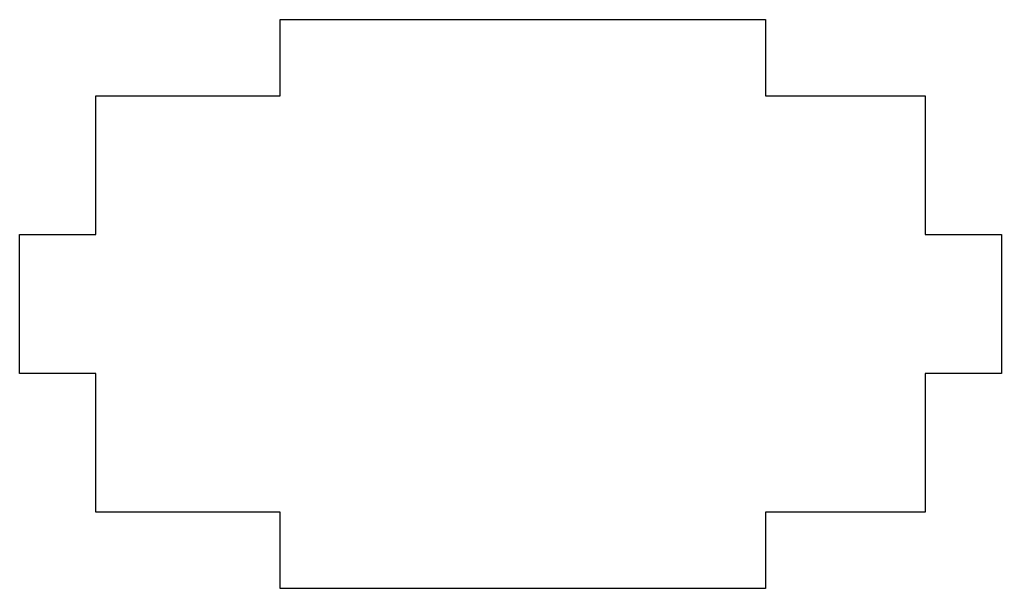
# Model space of a CAD drawing. Header units: millimetres. Extents: x -119.9 to -49.1, y -218.5 to -177.5.
import ezdxf

# ---------------------------------------------------------------- set-up
doc = ezdxf.new("R2010")
doc.units = ezdxf.units.MM
doc.layers.get('0').update_dxf_attribs({"linetype": 'CONTINUOUS'})

msp = doc.modelspace()

# ---------------------------------------------------------------- linework, layer by layer
msp.add_lwpolyline([(-54.588, -213.026), (-66.088, -213.026), (-66.088, -218.526), (-101.088, -218.526), (-101.088, -213.026), (-114.357, -213.026), (-114.357, -203.026), (-119.857, -203.026), (-119.857, -193.026), (-114.357, -193.026), (-114.357, -183.026), (-101.088, -183.026), (-101.088, -177.526), (-66.088, -177.526), (-66.088, -183.026), (-54.588, -183.026), (-54.588, -193.026), (-49.088, -193.026), (-49.088, -203.026), (-54.588, -203.026)], close=True)

doc.saveas('drawing.dxf')
